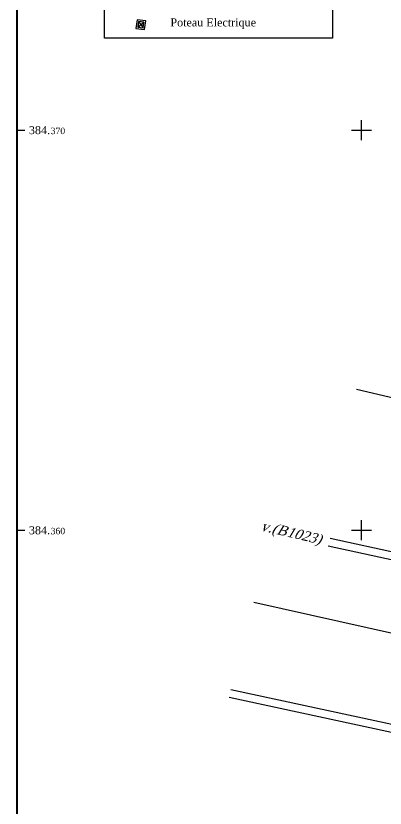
# Model space of a CAD drawing. Header units: inches. Extents: x 100320 to 100442, y 384338 to 384384.
# Drawn here: x 100341.37 to 100350.59, y 384353.05 to 384372.86 of the extents above; entities that cross this region are included whole.
import ezdxf

# ---------------------------------------------------------------- set-up
doc = ezdxf.new("R2010")
doc.units = ezdxf.units.IN
doc.header["$LTSCALE"] = 0.5
for name, color, linetype in [('Bloc B 1er Etage', 7, 'Continuous'), ('Bloc B 1er Etage_Croix', 7, 'Continuous'), ('Bloc B 1er Etage_Textes', 7, 'Continuous'), ('Cotation', 7, 'Continuous'), ('Dessin', 7, 'Continuous'), ('Texte', 7, 'Continuous')]:
    doc.layers.add(name, color=color, linetype=linetype)
doc.styles.add('MtXpl_Romantic', font='romantic.ttf')
doc.styles.get("Standard").update_dxf_attribs({"font": 'romantic.ttf'})

# ---------------------------------------------------------------- blocks, each defined once
blk = doc.blocks.new('e014')
at = {"color": 0}
for p, q in [((-0.059, 0.059), (0.059, -0.059)), ((0.059, 0.059), (-0.059, -0.059))]:
    blk.add_line(p, q, dxfattribs=at)
for points in [[(-0.094, -0.094), (0.094, -0.094), (0.094, 0.094), (-0.094, 0.094)], [(-0.059, -0.059), (0.059, -0.059), (0.059, 0.059), (-0.059, 0.059)]]:
    blk.add_lwpolyline(points, close=True, dxfattribs=at)

msp = doc.modelspace()

# ---------------------------------------------------------------- linework, layer by layer
at = {"flags": 128}
for points in [[(100349.218, 384359.798), (100350.97, 384359.417), (100354.96, 384376.402), (100353.218, 384376.82)], [(100351.12, 384359.18), (100349.165, 384359.604)]]:
    msp.add_lwpolyline(points, dxfattribs=at)
at = {"layer": 'Bloc B 1er Etage'}
for p, q in [((100341.398, 384370), (100341.598, 384370)), ((100341.398, 384360), (100341.598, 384360))]:
    msp.add_line(p, q, dxfattribs=at)
at = {"layer": 'Bloc B 1er Etage', "const_width": 0.05}
msp.add_lwpolyline([(100341.398, 384338.09), (100379.077, 384338.09), (100379.077, 384383.379), (100341.398, 384383.379)], close=True, dxfattribs=at)
at = {"layer": 'Bloc B 1er Etage_Croix'}
for p, q in [((100350, 384369.75), (100350, 384370.25)), ((100349.75, 384370), (100350.25, 384370)), ((100350, 384359.75), (100350, 384360.25)), ((100349.75, 384360), (100350.25, 384360))]:
    msp.add_line(p, q, dxfattribs=at)
at = {"layer": 'Cotation'}
msp.add_lwpolyline([(100344.989, 384376.328), (100349.278, 384376.328), (100349.278, 384372.298), (100343.582, 384372.298), (100343.582, 384376.328), (100343.665, 384376.328)], dxfattribs=at)
at = {"layer": 'Dessin', "flags": 128}
for points in [[(100351.826, 384363.059), (100349.878, 384363.515)], [(100355.401, 384358.25), (100355.014, 384356.47), (100347.314, 384358.193)]]:
    msp.add_lwpolyline(points, dxfattribs=at)
at = {"layer": 'Dessin', "color": 4, "flags": 128}
for points in [[(100369.195, 384351.169), (100346.735, 384356.015)], [(100369.153, 384350.973), (100346.693, 384355.82)]]:
    msp.add_lwpolyline(points, dxfattribs=at)

# ---------------------------------------------------------------- block references
at = {"layer": 'Dessin', "color": 5, "xscale": 1.160604940658971, "yscale": 1.160604940658971, "zscale": 1.160604940658971, "rotation": 82.89106005843237}
msp.add_blockref('e014', (100344.492, 384372.636), dxfattribs=at)

# ---------------------------------------------------------------- texts
at = {"layer": 'Bloc B 1er Etage_Textes'}
for s, height, p in [('384.', 0.2, (100341.698, 384369.9)), ('370', 0.16, (100342.241, 384369.9)), ('384.', 0.2, (100341.698, 384359.9)), ('360', 0.16, (100342.241, 384359.9))]:
    msp.add_text(s, height=height, dxfattribs=at).set_placement(p)
at = {"layer": 'Texte', "style": 'MtXpl_Romantic'}
msp.add_text('Poteau Electrique ', height=0.2, dxfattribs=at).set_placement((100345.229, 384372.592))
at = {"layer": 'Texte', "style": 'MtXpl_Romantic', "oblique": 18}
msp.add_text('v.(B1023)', height=0.25, rotation=346.7815, dxfattribs=at).set_placement((100347.468, 384359.999))

doc.saveas('drawing.dxf')
